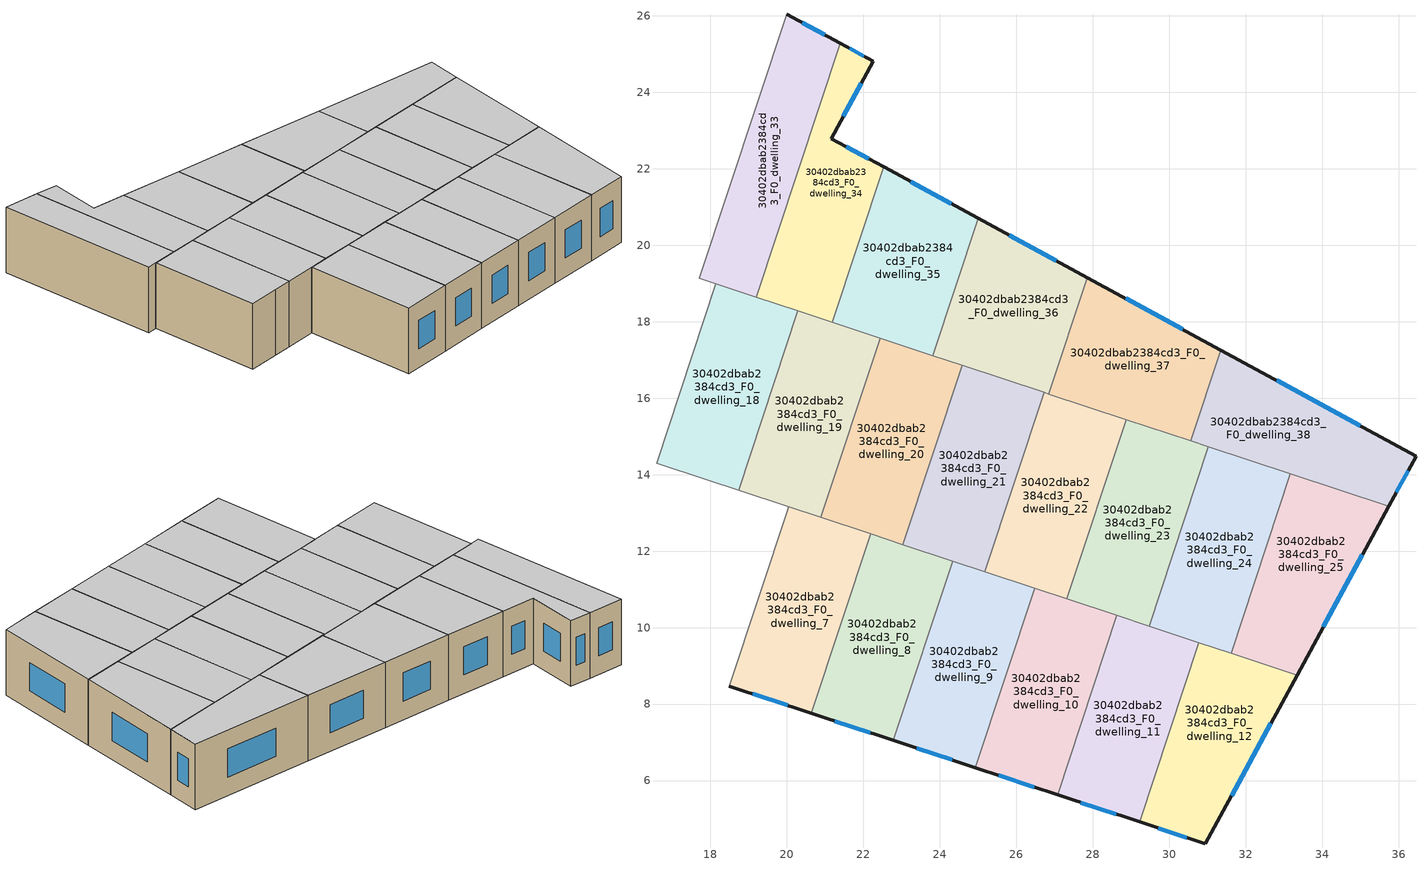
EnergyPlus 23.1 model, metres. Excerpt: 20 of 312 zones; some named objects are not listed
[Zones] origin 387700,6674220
30402dbab2384cd3_F0_dwelling_10
 floor ground (EU_floor_Construction): 28.63,10.32 27.08,5.63 24.94,6.34 26.49,11.03 z0
 wall outside (EU_wall_Construction): 24.94,6.34 27.08,5.63 z0:3
 wall to 30402dbab2384cd3_F0_dwelling_9 (EU_wall_Construction): 26.49,11.03 24.94,6.34 z0:3
 wall to 30402dbab2384cd3_F0_dwelling_11 (EU_wall_Construction): 27.08,5.63 28.63,10.32 z0:3
 wall to 30402dbab2384cd3_F0_dwelling_23 (EU_wall_Construction): 28.63,10.32 27.33,10.75 z0:3
 wall to 30402dbab2384cd3_F0_dwelling_22 (EU_wall_Construction): 27.33,10.75 26.49,11.03 z0:3
 window (EU_Window_Construction): 25.55,6.14 26.47,5.83 z0.86:2.14
 ceiling to 30402dbab2384cd3_F1_dwelling_10 (EU_floor_Construction): 27.08,5.63 28.63,10.32 26.49,11.03 24.94,6.34 z3
30402dbab2384cd3_F0_dwelling_11
 floor ground (EU_floor_Construction): 30.78,9.61 29.23,4.92 27.08,5.63 28.63,10.32 z0
 wall outside (EU_wall_Construction): 27.08,5.63 29.23,4.92 z0:3
 wall to 30402dbab2384cd3_F0_dwelling_12 (EU_wall_Construction): 29.23,4.92 30.78,9.61 z0:3
 wall to 30402dbab2384cd3_F0_dwelling_24 (EU_wall_Construction): 30.78,9.61 29.47,10.04 z0:3
 wall to 30402dbab2384cd3_F0_dwelling_23 (EU_wall_Construction): 29.47,10.04 28.63,10.32 z0:3
 window (EU_Window_Construction): 27.69,5.43 28.61,5.12 z0.86:2.14
 ceiling to 30402dbab2384cd3_F1_dwelling_11 (EU_floor_Construction): 29.23,4.92 30.78,9.61 28.63,10.32 27.08,5.63 z3
30402dbab2384cd3_F0_dwelling_12
 floor ground (EU_floor_Construction): 33.34,8.76 30.95,4.35 29.23,4.92 30.78,9.61 z0
 wall outside (EU_wall_Construction): 29.23,4.92 30.95,4.35 33.34,8.76 z0:3
 wall to 30402dbab2384cd3_F0_dwelling_25 (EU_wall_Construction): 33.34,8.76 31.62,9.33 z0:3
 wall to 30402dbab2384cd3_F0_dwelling_24 (EU_wall_Construction): 31.62,9.33 30.78,9.61 z0:3
 window (EU_Window_Construction): 31.63,5.61 32.66,7.5 / 29.72,4.76 30.46,4.51 z0.86:2.14
 ceiling to 30402dbab2384cd3_F1_dwelling_12 (EU_floor_Construction): 30.95,4.35 33.34,8.76 30.78,9.61 29.23,4.92 z3
30402dbab2384cd3_F0_dwelling_18
 floor ground (EU_floor_Construction): 20.29,18.28 18.74,13.59 16.59,14.3 18.15,18.99 z0
 wall to 30402dbab2384cd3_F0_dwelling_17 (EU_wall_Construction): 18.15,18.99 16.59,14.3 z0:3
 wall to 30402dbab2384cd3_F0_dwelling_19 (EU_wall_Construction): 18.74,13.59 20.29,18.28 z0:3
 wall to 30402dbab2384cd3_F0_dwelling_34 (EU_wall_Construction): 20.29,18.28 19.2,18.64 z0:3
 wall to 30402dbab2384cd3_F0_dwelling_5 (EU_wall_Construction): 16.59,14.3 17.91,13.87 z0:3
 wall to 30402dbab2384cd3_F0_dwelling_33 (EU_wall_Construction): 19.2,18.64 18.15,18.99 z0:3
 wall to 30402dbab2384cd3_F0_dwelling_6 (EU_wall_Construction): 17.91,13.87 18.74,13.59 z0:3
 ceiling to 30402dbab2384cd3_F1_dwelling_18 (EU_floor_Construction): 18.74,13.59 20.29,18.28 18.15,18.99 16.59,14.3 z3
30402dbab2384cd3_F0_dwelling_19
 floor ground (EU_floor_Construction): 22.44,17.57 20.89,12.88 18.74,13.59 20.29,18.28 z0
 wall to 30402dbab2384cd3_F0_dwelling_20 (EU_wall_Construction): 20.89,12.88 22.44,17.57 z0:3
 wall to 30402dbab2384cd3_F0_dwelling_35 (EU_wall_Construction): 22.44,17.57 21.19,17.98 z0:3
 wall to 30402dbab2384cd3_F0_dwelling_6 (EU_wall_Construction): 18.74,13.59 20.05,13.16 z0:3
 wall to 30402dbab2384cd3_F0_dwelling_34 (EU_wall_Construction): 21.19,17.98 20.29,18.28 z0:3
 wall to 30402dbab2384cd3_F0_dwelling_7 (EU_wall_Construction): 20.05,13.16 20.89,12.88 z0:3
 ceiling to 30402dbab2384cd3_F1_dwelling_19 (EU_floor_Construction): 20.89,12.88 22.44,17.57 20.29,18.28 18.74,13.59 z3
30402dbab2384cd3_F0_dwelling_20
 floor ground (EU_floor_Construction): 24.59,16.86 23.03,12.17 20.89,12.88 22.44,17.57 z0
 wall to 30402dbab2384cd3_F0_dwelling_21 (EU_wall_Construction): 23.03,12.17 24.59,16.86 z0:3
 wall to 30402dbab2384cd3_F0_dwelling_36 (EU_wall_Construction): 24.59,16.86 23.82,17.11 z0:3
 wall to 30402dbab2384cd3_F0_dwelling_7 (EU_wall_Construction): 20.89,12.88 22.2,12.45 z0:3
 wall to 30402dbab2384cd3_F0_dwelling_35 (EU_wall_Construction): 23.82,17.11 22.44,17.57 z0:3
 wall to 30402dbab2384cd3_F0_dwelling_8 (EU_wall_Construction): 22.2,12.45 23.03,12.17 z0:3
 ceiling to 30402dbab2384cd3_F1_dwelling_20 (EU_floor_Construction): 23.03,12.17 24.59,16.86 22.44,17.57 20.89,12.88 z3
30402dbab2384cd3_F0_dwelling_21
 floor ground (EU_floor_Construction): 26.73,16.15 25.18,11.46 23.03,12.17 24.59,16.86 z0
 wall to 30402dbab2384cd3_F0_dwelling_22 (EU_wall_Construction): 25.18,11.46 26.73,16.15 z0:3
 wall to 30402dbab2384cd3_F0_dwelling_8 (EU_wall_Construction): 23.03,12.17 24.34,11.74 z0:3
 wall to 30402dbab2384cd3_F0_dwelling_36 (EU_wall_Construction): 26.73,16.15 24.59,16.86 z0:3
 wall to 30402dbab2384cd3_F0_dwelling_9 (EU_wall_Construction): 24.34,11.74 25.18,11.46 z0:3
 ceiling to 30402dbab2384cd3_F1_dwelling_21 (EU_floor_Construction): 25.18,11.46 26.73,16.15 24.59,16.86 23.03,12.17 z3
30402dbab2384cd3_F0_dwelling_22
 floor ground (EU_floor_Construction): 28.88,15.44 27.33,10.75 25.18,11.46 26.73,16.15 z0
 wall to 30402dbab2384cd3_F0_dwelling_23 (EU_wall_Construction): 27.33,10.75 28.88,15.44 z0:3
 wall to 30402dbab2384cd3_F0_dwelling_37 (EU_wall_Construction): 28.88,15.44 26.85,16.11 z0:3
 wall to 30402dbab2384cd3_F0_dwelling_9 (EU_wall_Construction): 25.18,11.46 26.49,11.03 z0:3
 wall to 30402dbab2384cd3_F0_dwelling_36 (EU_wall_Construction): 26.85,16.11 26.73,16.15 z0:3
 ceiling to 30402dbab2384cd3_F1_dwelling_22 (EU_floor_Construction): 27.33,10.75 28.88,15.44 26.73,16.15 25.18,11.46 z3
30402dbab2384cd3_F0_dwelling_23
 floor ground (EU_floor_Construction): 31.03,14.73 29.47,10.04 27.33,10.75 28.88,15.44 z0
 wall to 30402dbab2384cd3_F0_dwelling_24 (EU_wall_Construction): 29.47,10.04 31.03,14.73 z0:3
 wall to 30402dbab2384cd3_F0_dwelling_38 (EU_wall_Construction): 31.03,14.73 30.57,14.88 z0:3
 wall to 30402dbab2384cd3_F0_dwelling_37 (EU_wall_Construction): 30.57,14.88 28.88,15.44 z0:3
 ceiling to 30402dbab2384cd3_F1_dwelling_23 (EU_floor_Construction): 29.47,10.04 31.03,14.73 28.88,15.44 27.33,10.75 z3
30402dbab2384cd3_F0_dwelling_24
 floor ground (EU_floor_Construction): 33.17,14.02 31.62,9.33 29.47,10.04 31.03,14.73 z0
 wall to 30402dbab2384cd3_F0_dwelling_25 (EU_wall_Construction): 31.62,9.33 33.17,14.02 z0:3
 wall to 30402dbab2384cd3_F0_dwelling_38 (EU_wall_Construction): 33.17,14.02 31.03,14.73 z0:3
 ceiling to 30402dbab2384cd3_F1_dwelling_24 (EU_floor_Construction): 31.62,9.33 33.17,14.02 31.03,14.73 29.47,10.04 z3
30402dbab2384cd3_F0_dwelling_25
 floor ground (EU_floor_Construction): 35.74,13.17 33.34,8.76 31.62,9.33 33.17,14.02 z0
 wall outside (EU_wall_Construction): 33.34,8.76 35.74,13.17 z0:3
 wall to 30402dbab2384cd3_F0_dwelling_38 (EU_wall_Construction): 35.74,13.17 33.17,14.02 z0:3
 window (EU_Window_Construction): 34.03,10.02 35.06,11.91 z0.86:2.14
 ceiling to 30402dbab2384cd3_F1_dwelling_25 (EU_floor_Construction): 33.34,8.76 35.74,13.17 33.17,14.02 31.62,9.33 z3
30402dbab2384cd3_F0_dwelling_33
 floor ground (EU_floor_Construction): 21.4,25.28 19.2,18.64 17.72,19.13 20,26.04 z0
 wall outside (EU_wall_Construction): 21.4,25.28 20,26.04 z0:3
 wall to 30402dbab2384cd3_F0_dwelling_32 (EU_wall_Construction): 20,26.04 17.72,19.13 z0:3
 wall to 30402dbab2384cd3_F0_dwelling_34 (EU_wall_Construction): 19.2,18.64 21.4,25.28 z0:3
 wall to 30402dbab2384cd3_F0_dwelling_17 (EU_wall_Construction): 17.72,19.13 18.15,18.99 z0:3
 window (EU_Window_Construction): 21,25.5 20.4,25.82 z0.86:2.14
 ceiling to 30402dbab2384cd3_F1_dwelling_33 (EU_floor_Construction): 19.2,18.64 21.4,25.28 20,26.04 17.72,19.13 z3
30402dbab2384cd3_F0_dwelling_34
 floor ground (EU_floor_Construction): 22.27,24.81 21.17,22.79 22.53,22.05 21.19,17.98 19.2,18.64 21.4,25.28 z0
 wall outside (EU_wall_Construction): 22.53,22.05 21.17,22.79 22.27,24.81 21.4,25.28 z0:3
 wall to 30402dbab2384cd3_F0_dwelling_35 (EU_wall_Construction): 21.19,17.98 22.53,22.05 z0:3
 window (EU_Window_Construction): 22.02,24.94 21.65,25.15 / 21.48,23.37 21.95,24.23 / 22.14,22.26 21.56,22.58 z0.86:2.14
 ceiling to 30402dbab2384cd3_F1_dwelling_34 (EU_floor_Construction): 21.19,17.98 22.53,22.05 21.17,22.79 22.27,24.81 21.4,25.28 19.2,18.64 z3
30402dbab2384cd3_F0_dwelling_35
 floor ground (EU_floor_Construction): 25.01,20.7 23.82,17.11 21.19,17.98 22.53,22.05 z0
 wall outside (EU_wall_Construction): 25.01,20.7 22.53,22.05 z0:3
 wall to 30402dbab2384cd3_F0_dwelling_36 (EU_wall_Construction): 23.82,17.11 25.01,20.7 z0:3
 window (EU_Window_Construction): 24.3,21.09 23.24,21.66 z0.86:2.14
 ceiling to 30402dbab2384cd3_F1_dwelling_35 (EU_floor_Construction): 23.82,17.11 25.01,20.7 22.53,22.05 21.19,17.98 z3
30402dbab2384cd3_F0_dwelling_36
 floor ground (EU_floor_Construction): 27.86,19.15 26.85,16.11 23.82,17.11 25.01,20.7 z0
 wall outside (EU_wall_Construction): 27.86,19.15 25.01,20.7 z0:3
 wall to 30402dbab2384cd3_F0_dwelling_37 (EU_wall_Construction): 26.85,16.11 27.86,19.15 z0:3
 window (EU_Window_Construction): 27.05,19.59 25.82,20.26 z0.86:2.14
 ceiling to 30402dbab2384cd3_F1_dwelling_36 (EU_floor_Construction): 26.85,16.11 27.86,19.15 25.01,20.7 23.82,17.11 z3
30402dbab2384cd3_F0_dwelling_37
 floor ground (EU_floor_Construction): 31.35,17.25 30.57,14.88 26.85,16.11 27.86,19.15 z0
 wall outside (EU_wall_Construction): 31.35,17.25 27.86,19.15 z0:3
 wall to 30402dbab2384cd3_F0_dwelling_38 (EU_wall_Construction): 30.57,14.88 31.35,17.25 z0:3
 window (EU_Window_Construction): 30.36,17.8 28.86,18.61 z0.86:2.14
 ceiling to 30402dbab2384cd3_F1_dwelling_37 (EU_floor_Construction): 30.57,14.88 31.35,17.25 27.86,19.15 26.85,16.11 z3
30402dbab2384cd3_F0_dwelling_38
 floor ground (EU_floor_Construction): 36.46,14.48 35.74,13.17 30.57,14.88 31.35,17.25 z0
 wall outside (EU_wall_Construction): 35.74,13.17 36.46,14.48 31.35,17.25 z0:3
 window (EU_Window_Construction): 35,15.28 32.81,16.46 / 35.94,13.54 36.25,14.11 z0.86:2.14
 ceiling to 30402dbab2384cd3_F1_dwelling_38 (EU_floor_Construction): 35.74,13.17 36.46,14.48 31.35,17.25 30.57,14.88 z3
30402dbab2384cd3_F0_dwelling_7
 floor ground (EU_floor_Construction): 22.2,12.45 20.65,7.76 18.5,8.47 20.05,13.16 z0
 wall outside (EU_wall_Construction): 18.5,8.47 20.65,7.76 z0:3
 wall to 30402dbab2384cd3_F0_dwelling_6 (EU_wall_Construction): 20.05,13.16 18.5,8.47 z0:3
 wall to 30402dbab2384cd3_F0_dwelling_8 (EU_wall_Construction): 20.65,7.76 22.2,12.45 z0:3
 window (EU_Window_Construction): 19.11,8.27 20.03,7.96 z0.86:2.14
 ceiling to 30402dbab2384cd3_F1_dwelling_7 (EU_floor_Construction): 20.65,7.76 22.2,12.45 20.05,13.16 18.5,8.47 z3
30402dbab2384cd3_F0_dwelling_8
 floor ground (EU_floor_Construction): 24.34,11.74 22.79,7.05 20.65,7.76 22.2,12.45 z0
 wall outside (EU_wall_Construction): 20.65,7.76 22.79,7.05 z0:3
 wall to 30402dbab2384cd3_F0_dwelling_9 (EU_wall_Construction): 22.79,7.05 24.34,11.74 z0:3
 window (EU_Window_Construction): 21.26,7.56 22.18,7.25 z0.86:2.14
 ceiling to 30402dbab2384cd3_F1_dwelling_8 (EU_floor_Construction): 22.79,7.05 24.34,11.74 22.2,12.45 20.65,7.76 z3
30402dbab2384cd3_F0_dwelling_9
 floor ground (EU_floor_Construction): 26.49,11.03 24.94,6.34 22.79,7.05 24.34,11.74 z0
 wall outside (EU_wall_Construction): 22.79,7.05 24.94,6.34 z0:3
 window (EU_Window_Construction): 23.4,6.85 24.32,6.54 z0.86:2.14
 ceiling to 30402dbab2384cd3_F1_dwelling_9 (EU_floor_Construction): 24.94,6.34 26.49,11.03 24.34,11.74 22.79,7.05 z3
[Building]
EU S2 Campaign: North Axis=0; Terrain=City; Solar Distribution=FullExterior
[Site:Location]
Helsinki-Vantaa.AP: Latitude=60.317; Longitude=24.963; Time Zone=2; Elevation=54.6
[SizingPeriod:WeatherFileDays]
AnnualSizingPeriod: Begin Month=1; Begin Day of Month=1; End Month=12; End Day of Month=31; Day of Week for Start Day=Monday; Use Weather File Daylight Saving Period=No; Use Weather File Rain and Snow Indicators=No
[MATERIAL]
EU_InternalMass_Material: Roughness=MediumRough; Thickness=0.1; Conductivity=1; Density=1800; Specific Heat=900; Thermal Absorptance=0.9; Solar Absorptance=0.7; Visible Absorptance=0.7
[MATERIAL:NOMASS] Roughness=MediumRough; Thermal Absorptance=0.9; Solar Absorptance=0.7; Visible Absorptance=0.7
Name | Thermal Resistance
EU_wall_NoMass | 5.91765
EU_floor_NoMass | 6.2875
[WINDOWMATERIAL:SIMPLEGLAZINGSYSTEM]
EU_Window_SimpleGlazing: UFactor=0.994035; Solar Heat Gain Coefficient=0.7; Visible Transmittance=0.7
[CONSTRUCTION]
EU_wall_Construction: EU_wall_NoMass
EU_floor_Construction: EU_floor_NoMass
EU_Window_Construction: EU_Window_SimpleGlazing
EU_InternalMass_Construction: EU_InternalMass_Material
[ZONE] Type=1; Multiplier=1; Ceiling Height=autocalculate; Floor Area=autocalculate; Part of Total Floor Area=Yes
Name | Volume
30402dbab2384cd3_F0_dwelling_10; 30402dbab2384cd3_F0_dwelling_21 | 33.4922
30402dbab2384cd3_F0_dwelling_11 | 33.4937
30402dbab2384cd3_F0_dwelling_12 | 33.479
30402dbab2384cd3_F0_dwelling_18; 30402dbab2384cd3_F0_dwelling_22 | 33.498
30402dbab2384cd3_F0_dwelling_19 | 33.4863
30402dbab2384cd3_F0_dwelling_20; 30402dbab2384cd3_F0_dwelling_8 | 33.4856
30402dbab2384cd3_F0_dwelling_23; 30402dbab2384cd3_F0_dwelling_35 | 33.4849
30402dbab2384cd3_F0_dwelling_24 | 33.4907
30402dbab2384cd3_F0_dwelling_25 | 33.49
30402dbab2384cd3_F0_dwelling_33; 30402dbab2384cd3_F0_dwelling_37; 30402dbab2384cd3_F0_dwelling_7 | 33.4893
30402dbab2384cd3_F0_dwelling_34 | 33.4812
30402dbab2384cd3_F0_dwelling_36 | 33.4878
30402dbab2384cd3_F0_dwelling_38 | 33.4841
30402dbab2384cd3_F0_dwelling_9 | 33.4797
[INTERNALMASS] Construction=EU_InternalMass_Construction
Name | Zone or ZoneList | Surface Area
30402dbab2384cd3_F0_dwelling_7_EU_InternalMass | 30402dbab2384cd3_F0_dwelling_7 | 11.1632
30402dbab2384cd3_F0_dwelling_8_EU_InternalMass | 30402dbab2384cd3_F0_dwelling_8 | 11.1615
30402dbab2384cd3_F0_dwelling_9_EU_InternalMass | 30402dbab2384cd3_F0_dwelling_9 | 11.1598
30402dbab2384cd3_F0_dwelling_10_EU_InternalMass | 30402dbab2384cd3_F0_dwelling_10 | 11.1644
30402dbab2384cd3_F0_dwelling_11_EU_InternalMass | 30402dbab2384cd3_F0_dwelling_11 | 11.1645
30402dbab2384cd3_F0_dwelling_12_EU_InternalMass | 30402dbab2384cd3_F0_dwelling_12 | 11.1597
30402dbab2384cd3_F0_dwelling_18_EU_InternalMass | 30402dbab2384cd3_F0_dwelling_18 | 11.1657
30402dbab2384cd3_F0_dwelling_19_EU_InternalMass | 30402dbab2384cd3_F0_dwelling_19 | 11.1622
30402dbab2384cd3_F0_dwelling_20_EU_InternalMass | 30402dbab2384cd3_F0_dwelling_20 | 11.1621
30402dbab2384cd3_F0_dwelling_21_EU_InternalMass | 30402dbab2384cd3_F0_dwelling_21 | 11.1641
30402dbab2384cd3_F0_dwelling_22_EU_InternalMass | 30402dbab2384cd3_F0_dwelling_22 | 11.166
30402dbab2384cd3_F0_dwelling_23_EU_InternalMass | 30402dbab2384cd3_F0_dwelling_23 | 11.1617
30402dbab2384cd3_F0_dwelling_24_EU_InternalMass | 30402dbab2384cd3_F0_dwelling_24 | 11.1641
30402dbab2384cd3_F0_dwelling_25_EU_InternalMass | 30402dbab2384cd3_F0_dwelling_25 | 11.1634
30402dbab2384cd3_F0_dwelling_33_EU_InternalMass | 30402dbab2384cd3_F0_dwelling_33 | 11.1628
30402dbab2384cd3_F0_dwelling_34_EU_InternalMass | 30402dbab2384cd3_F0_dwelling_34 | 11.1604
30402dbab2384cd3_F0_dwelling_35_EU_InternalMass | 30402dbab2384cd3_F0_dwelling_35 | 11.1616
30402dbab2384cd3_F0_dwelling_36_EU_InternalMass | 30402dbab2384cd3_F0_dwelling_36 | 11.1622
30402dbab2384cd3_F0_dwelling_37_EU_InternalMass | 30402dbab2384cd3_F0_dwelling_37 | 11.1631
30402dbab2384cd3_F0_dwelling_38_EU_InternalMass | 30402dbab2384cd3_F0_dwelling_38 | 11.1617
[OTHEREQUIPMENT] Fuel Type=Electricity; Design Level Calculation Method=Watts/Area; Power per Zone Floor Area=1; Fraction Latent=0; Fraction Radiant=0; Fraction Lost=0; Carbon Dioxide Generation Rate=0; EndUse Subcategory=EU_Step8_InternalGains
Name | Zone or ZoneList or Space or SpaceList | Schedule
EU_Step8_InternalGain_30402dbab2384cd3_F0_dwelling_7_f000 | 30402dbab2384cd3_F0_dwelling_7 | EU_Step8_GainSchedule_30402dbab2384cd3_F0_dwelling_7_f000
EU_Step8_InternalGain_30402dbab2384cd3_F0_dwelling_8_f000 | 30402dbab2384cd3_F0_dwelling_8 | EU_Step8_GainSchedule_30402dbab2384cd3_F0_dwelling_8_f000
EU_Step8_InternalGain_30402dbab2384cd3_F0_dwelling_9_f000 | 30402dbab2384cd3_F0_dwelling_9 | EU_Step8_GainSchedule_30402dbab2384cd3_F0_dwelling_9_f000
EU_Step8_InternalGain_30402dbab2384cd3_F0_dwelling_10_f000 | 30402dbab2384cd3_F0_dwelling_10 | EU_Step8_GainSchedule_30402dbab2384cd3_F0_dwelling_10_f000
EU_Step8_InternalGain_30402dbab2384cd3_F0_dwelling_11_f000 | 30402dbab2384cd3_F0_dwelling_11 | EU_Step8_GainSchedule_30402dbab2384cd3_F0_dwelling_11_f000
EU_Step8_InternalGain_30402dbab2384cd3_F0_dwelling_12_f000 | 30402dbab2384cd3_F0_dwelling_12 | EU_Step8_GainSchedule_30402dbab2384cd3_F0_dwelling_12_f000
EU_Step8_InternalGain_30402dbab2384cd3_F0_dwelling_18_f000 | 30402dbab2384cd3_F0_dwelling_18 | EU_Step8_GainSchedule_30402dbab2384cd3_F0_dwelling_18_f000
EU_Step8_InternalGain_30402dbab2384cd3_F0_dwelling_19_f000 | 30402dbab2384cd3_F0_dwelling_19 | EU_Step8_GainSchedule_30402dbab2384cd3_F0_dwelling_19_f000
EU_Step8_InternalGain_30402dbab2384cd3_F0_dwelling_20_f000 | 30402dbab2384cd3_F0_dwelling_20 | EU_Step8_GainSchedule_30402dbab2384cd3_F0_dwelling_20_f000
EU_Step8_InternalGain_30402dbab2384cd3_F0_dwelling_21_f000 | 30402dbab2384cd3_F0_dwelling_21 | EU_Step8_GainSchedule_30402dbab2384cd3_F0_dwelling_21_f000
EU_Step8_InternalGain_30402dbab2384cd3_F0_dwelling_22_f000 | 30402dbab2384cd3_F0_dwelling_22 | EU_Step8_GainSchedule_30402dbab2384cd3_F0_dwelling_22_f000
EU_Step8_InternalGain_30402dbab2384cd3_F0_dwelling_23_f000 | 30402dbab2384cd3_F0_dwelling_23 | EU_Step8_GainSchedule_30402dbab2384cd3_F0_dwelling_23_f000
EU_Step8_InternalGain_30402dbab2384cd3_F0_dwelling_24_f000 | 30402dbab2384cd3_F0_dwelling_24 | EU_Step8_GainSchedule_30402dbab2384cd3_F0_dwelling_24_f000
EU_Step8_InternalGain_30402dbab2384cd3_F0_dwelling_25_f000 | 30402dbab2384cd3_F0_dwelling_25 | EU_Step8_GainSchedule_30402dbab2384cd3_F0_dwelling_25_f000
EU_Step8_InternalGain_30402dbab2384cd3_F0_dwelling_33_f000 | 30402dbab2384cd3_F0_dwelling_33 | EU_Step8_GainSchedule_30402dbab2384cd3_F0_dwelling_33_f000
EU_Step8_InternalGain_30402dbab2384cd3_F0_dwelling_34_f000 | 30402dbab2384cd3_F0_dwelling_34 | EU_Step8_GainSchedule_30402dbab2384cd3_F0_dwelling_34_f000
EU_Step8_InternalGain_30402dbab2384cd3_F0_dwelling_35_f000 | 30402dbab2384cd3_F0_dwelling_35 | EU_Step8_GainSchedule_30402dbab2384cd3_F0_dwelling_35_f000
EU_Step8_InternalGain_30402dbab2384cd3_F0_dwelling_36_f000 | 30402dbab2384cd3_F0_dwelling_36 | EU_Step8_GainSchedule_30402dbab2384cd3_F0_dwelling_36_f000
EU_Step8_InternalGain_30402dbab2384cd3_F0_dwelling_37_f000 | 30402dbab2384cd3_F0_dwelling_37 | EU_Step8_GainSchedule_30402dbab2384cd3_F0_dwelling_37_f000
EU_Step8_InternalGain_30402dbab2384cd3_F0_dwelling_38_f000 | 30402dbab2384cd3_F0_dwelling_38 | EU_Step8_GainSchedule_30402dbab2384cd3_F0_dwelling_38_f000
[ZONEVENTILATION:DESIGNFLOWRATE] Schedule=EU_AlwaysOn; Design Flow Rate Calculation Method=AirChanges/Hour; Air Changes per Hour=0.596421; Ventilation Type=Natural; Fan Pressure Rise=0; Fan Total Efficiency=1; Constant Term Coefficient=1; Temperature Term Coefficient=0; Velocity Term Coefficient=0; Velocity Squared Term Coefficient=0; Minimum Indoor Temperature=-100; Maximum Indoor Temperature=100; Delta Temperature=-100; Minimum Outdoor Temperature=-100; Maximum Outdoor Temperature=100; Maximum Wind Speed=40
Name | Zone or ZoneList or Space or SpaceList
EU_ConstantAir_30402dbab2384cd3_F0_dwelling_7 | 30402dbab2384cd3_F0_dwelling_7
EU_ConstantAir_30402dbab2384cd3_F0_dwelling_8 | 30402dbab2384cd3_F0_dwelling_8
EU_ConstantAir_30402dbab2384cd3_F0_dwelling_9 | 30402dbab2384cd3_F0_dwelling_9
EU_ConstantAir_30402dbab2384cd3_F0_dwelling_10 | 30402dbab2384cd3_F0_dwelling_10
EU_ConstantAir_30402dbab2384cd3_F0_dwelling_11 | 30402dbab2384cd3_F0_dwelling_11
EU_ConstantAir_30402dbab2384cd3_F0_dwelling_12 | 30402dbab2384cd3_F0_dwelling_12
EU_ConstantAir_30402dbab2384cd3_F0_dwelling_18 | 30402dbab2384cd3_F0_dwelling_18
EU_ConstantAir_30402dbab2384cd3_F0_dwelling_19 | 30402dbab2384cd3_F0_dwelling_19
EU_ConstantAir_30402dbab2384cd3_F0_dwelling_20 | 30402dbab2384cd3_F0_dwelling_20
EU_ConstantAir_30402dbab2384cd3_F0_dwelling_21 | 30402dbab2384cd3_F0_dwelling_21
EU_ConstantAir_30402dbab2384cd3_F0_dwelling_22 | 30402dbab2384cd3_F0_dwelling_22
EU_ConstantAir_30402dbab2384cd3_F0_dwelling_23 | 30402dbab2384cd3_F0_dwelling_23
EU_ConstantAir_30402dbab2384cd3_F0_dwelling_24 | 30402dbab2384cd3_F0_dwelling_24
EU_ConstantAir_30402dbab2384cd3_F0_dwelling_25 | 30402dbab2384cd3_F0_dwelling_25
EU_ConstantAir_30402dbab2384cd3_F0_dwelling_33 | 30402dbab2384cd3_F0_dwelling_33
EU_ConstantAir_30402dbab2384cd3_F0_dwelling_34 | 30402dbab2384cd3_F0_dwelling_34
EU_ConstantAir_30402dbab2384cd3_F0_dwelling_35 | 30402dbab2384cd3_F0_dwelling_35
EU_ConstantAir_30402dbab2384cd3_F0_dwelling_36 | 30402dbab2384cd3_F0_dwelling_36
EU_ConstantAir_30402dbab2384cd3_F0_dwelling_37 | 30402dbab2384cd3_F0_dwelling_37
EU_ConstantAir_30402dbab2384cd3_F0_dwelling_38 | 30402dbab2384cd3_F0_dwelling_38
[HVACTEMPLATE:ZONE:IDEALLOADSAIRSYSTEM] System Availability Schedule=EU_AlwaysOn; Maximum Heating Supply Air Temperature=50; Minimum Cooling Supply Air Temperature=13; Maximum Heating Supply Air Humidity Ratio=0.0156; Minimum Cooling Supply Air Humidity Ratio=0.0077; Heating Limit=NoLimit; Cooling Limit=NoLimit; Heating Availability Schedule=EU_AlwaysOn; Cooling Availability Schedule=EU_CoolingOff; Dehumidification Control Type=ConstantSensibleHeatRatio; Cooling Sensible Heat Ratio=0.7; Dehumidification Setpoint=60; Humidification Control Type=None; Humidification Setpoint=30; Outdoor Air Method=None; Outdoor Air Flow Rate per Person=0.00944; Outdoor Air Flow Rate per Zone Floor Area=0; Outdoor Air Flow Rate per Zone=0; Demand Controlled Ventilation Type=None; Outdoor Air Economizer Type=NoEconomizer; Heat Recovery Type=None; Sensible Heat Recovery Effectiveness=0.7; Latent Heat Recovery Effectiveness=0.65
Name | Template Thermostat
30402dbab2384cd3_F0_dwelling_7 | EU_HeatOnly_30402dbab2384cd3_F0_dwelling_7
30402dbab2384cd3_F0_dwelling_8 | EU_HeatOnly_30402dbab2384cd3_F0_dwelling_8
30402dbab2384cd3_F0_dwelling_9 | EU_HeatOnly_30402dbab2384cd3_F0_dwelling_9
30402dbab2384cd3_F0_dwelling_10 | EU_HeatOnly_30402dbab2384cd3_F0_dwelling_10
30402dbab2384cd3_F0_dwelling_11 | EU_HeatOnly_30402dbab2384cd3_F0_dwelling_11
30402dbab2384cd3_F0_dwelling_12 | EU_HeatOnly_30402dbab2384cd3_F0_dwelling_12
30402dbab2384cd3_F0_dwelling_18 | EU_HeatOnly_30402dbab2384cd3_F0_dwelling_18
30402dbab2384cd3_F0_dwelling_19 | EU_HeatOnly_30402dbab2384cd3_F0_dwelling_19
30402dbab2384cd3_F0_dwelling_20 | EU_HeatOnly_30402dbab2384cd3_F0_dwelling_20
30402dbab2384cd3_F0_dwelling_21 | EU_HeatOnly_30402dbab2384cd3_F0_dwelling_21
30402dbab2384cd3_F0_dwelling_22 | EU_HeatOnly_30402dbab2384cd3_F0_dwelling_22
30402dbab2384cd3_F0_dwelling_23 | EU_HeatOnly_30402dbab2384cd3_F0_dwelling_23
30402dbab2384cd3_F0_dwelling_24 | EU_HeatOnly_30402dbab2384cd3_F0_dwelling_24
30402dbab2384cd3_F0_dwelling_25 | EU_HeatOnly_30402dbab2384cd3_F0_dwelling_25
30402dbab2384cd3_F0_dwelling_33 | EU_HeatOnly_30402dbab2384cd3_F0_dwelling_33
30402dbab2384cd3_F0_dwelling_34 | EU_HeatOnly_30402dbab2384cd3_F0_dwelling_34
30402dbab2384cd3_F0_dwelling_35 | EU_HeatOnly_30402dbab2384cd3_F0_dwelling_35
30402dbab2384cd3_F0_dwelling_36 | EU_HeatOnly_30402dbab2384cd3_F0_dwelling_36
30402dbab2384cd3_F0_dwelling_37 | EU_HeatOnly_30402dbab2384cd3_F0_dwelling_37
30402dbab2384cd3_F0_dwelling_38 | EU_HeatOnly_30402dbab2384cd3_F0_dwelling_38
[SIZING:ZONE] Zone Cooling Design Supply Air Temperature Input Method=SupplyAirTemperature; Zone Cooling Design Supply Air Temperature=13; Zone Heating Design Supply Air Temperature Input Method=SupplyAirTemperature; Zone Heating Design Supply Air Temperature=50; Zone Cooling Design Supply Air Humidity Ratio=0.008; Zone Heating Design Supply Air Humidity Ratio=0.008; Cooling Design Air Flow Method=DesignDay; Cooling Design Air Flow Rate=0; Cooling Minimum Air Flow per Zone Floor Area=0.000762; Cooling Minimum Air Flow=0; Cooling Minimum Air Flow Fraction=0.2; Heating Design Air Flow Method=DesignDay; Heating Design Air Flow Rate=0; Heating Maximum Air Flow per Zone Floor Area=0.002032; Heating Maximum Air Flow=0.141576; Heating Maximum Air Flow Fraction=0.3; Account for Dedicated Outdoor Air System=No; Dedicated Outdoor Air System Control Strategy=NeutralSupplyAir; Dedicated Outdoor Air Low Setpoint Temperature for Design=autosize; Dedicated Outdoor Air High Setpoint Temperature for Design=autosize; Zone Load Sizing Method=Sensible Load Only No Latent Load; Zone Latent Cooling Design Supply Air Humidity Ratio Input Method=HumidityRatioDifference; Zone Cooling Design Supply Air Humidity Ratio Difference=0.005; Zone Latent Heating Design Supply Air Humidity Ratio Input Method=HumidityRatioDifference; Zone Humidification Design Supply Air Humidity Ratio Difference=0.005
30402dbab2384cd3_F0_dwelling_7; 30402dbab2384cd3_F0_dwelling_8; 30402dbab2384cd3_F0_dwelling_9; 30402dbab2384cd3_F0_dwelling_10; 30402dbab2384cd3_F0_dwelling_11; 30402dbab2384cd3_F0_dwelling_12; 30402dbab2384cd3_F0_dwelling_18; 30402dbab2384cd3_F0_dwelling_19; 30402dbab2384cd3_F0_dwelling_20; 30402dbab2384cd3_F0_dwelling_21; 30402dbab2384cd3_F0_dwelling_22; 30402dbab2384cd3_F0_dwelling_23; 30402dbab2384cd3_F0_dwelling_24; 30402dbab2384cd3_F0_dwelling_25; 30402dbab2384cd3_F0_dwelling_33; 30402dbab2384cd3_F0_dwelling_34; 30402dbab2384cd3_F0_dwelling_35; 30402dbab2384cd3_F0_dwelling_36; 30402dbab2384cd3_F0_dwelling_37; 30402dbab2384cd3_F0_dwelling_38
[SCHEDULE:CONSTANT]
Name | Hourly Value
EU_AlwaysOn | 1
EU_CoolingOff | 0
[SCHEDULE:FILE] Column Number=1; Rows to Skip at Top=0; Number of Hours of Data=8760; Column Separator=Comma; Interpolate to Timestep=No; Minutes per Item=60; Adjust Schedule for Daylight Savings=Yes
Name | File
EU_Step8_GainSchedule_30402dbab2384cd3_F0_dwelling_7_f000 | ../../schedules/30402dbab2384cd3/30402dbab2384cd3_F0_dwelling_7_f000_gain.csv
EU_Step8_GainSchedule_30402dbab2384cd3_F0_dwelling_8_f000 | ../../schedules/30402dbab2384cd3/30402dbab2384cd3_F0_dwelling_8_f000_gain.csv
EU_Step8_GainSchedule_30402dbab2384cd3_F0_dwelling_9_f000 | ../../schedules/30402dbab2384cd3/30402dbab2384cd3_F0_dwelling_9_f000_gain.csv
EU_Step8_GainSchedule_30402dbab2384cd3_F0_dwelling_10_f000 | ../../schedules/30402dbab2384cd3/30402dbab2384cd3_F0_dwelling_10_f000_gain.csv
EU_Step8_GainSchedule_30402dbab2384cd3_F0_dwelling_11_f000 | ../../schedules/30402dbab2384cd3/30402dbab2384cd3_F0_dwelling_11_f000_gain.csv
EU_Step8_GainSchedule_30402dbab2384cd3_F0_dwelling_12_f000 | ../../schedules/30402dbab2384cd3/30402dbab2384cd3_F0_dwelling_12_f000_gain.csv
EU_Step8_GainSchedule_30402dbab2384cd3_F0_dwelling_18_f000 | ../../schedules/30402dbab2384cd3/30402dbab2384cd3_F0_dwelling_18_f000_gain.csv
EU_Step8_GainSchedule_30402dbab2384cd3_F0_dwelling_19_f000 | ../../schedules/30402dbab2384cd3/30402dbab2384cd3_F0_dwelling_19_f000_gain.csv
EU_Step8_GainSchedule_30402dbab2384cd3_F0_dwelling_20_f000 | ../../schedules/30402dbab2384cd3/30402dbab2384cd3_F0_dwelling_20_f000_gain.csv
EU_Step8_GainSchedule_30402dbab2384cd3_F0_dwelling_21_f000 | ../../schedules/30402dbab2384cd3/30402dbab2384cd3_F0_dwelling_21_f000_gain.csv
EU_Step8_GainSchedule_30402dbab2384cd3_F0_dwelling_22_f000 | ../../schedules/30402dbab2384cd3/30402dbab2384cd3_F0_dwelling_22_f000_gain.csv
EU_Step8_GainSchedule_30402dbab2384cd3_F0_dwelling_23_f000 | ../../schedules/30402dbab2384cd3/30402dbab2384cd3_F0_dwelling_23_f000_gain.csv
EU_Step8_GainSchedule_30402dbab2384cd3_F0_dwelling_24_f000 | ../../schedules/30402dbab2384cd3/30402dbab2384cd3_F0_dwelling_24_f000_gain.csv
EU_Step8_GainSchedule_30402dbab2384cd3_F0_dwelling_25_f000 | ../../schedules/30402dbab2384cd3/30402dbab2384cd3_F0_dwelling_25_f000_gain.csv
EU_Step8_GainSchedule_30402dbab2384cd3_F0_dwelling_33_f000 | ../../schedules/30402dbab2384cd3/30402dbab2384cd3_F0_dwelling_33_f000_gain.csv
EU_Step8_GainSchedule_30402dbab2384cd3_F0_dwelling_34_f000 | ../../schedules/30402dbab2384cd3/30402dbab2384cd3_F0_dwelling_34_f000_gain.csv
EU_Step8_GainSchedule_30402dbab2384cd3_F0_dwelling_35_f000 | ../../schedules/30402dbab2384cd3/30402dbab2384cd3_F0_dwelling_35_f000_gain.csv
EU_Step8_GainSchedule_30402dbab2384cd3_F0_dwelling_36_f000 | ../../schedules/30402dbab2384cd3/30402dbab2384cd3_F0_dwelling_36_f000_gain.csv
EU_Step8_GainSchedule_30402dbab2384cd3_F0_dwelling_37_f000 | ../../schedules/30402dbab2384cd3/30402dbab2384cd3_F0_dwelling_37_f000_gain.csv
EU_Step8_GainSchedule_30402dbab2384cd3_F0_dwelling_38_f000 | ../../schedules/30402dbab2384cd3/30402dbab2384cd3_F0_dwelling_38_f000_gain.csv
